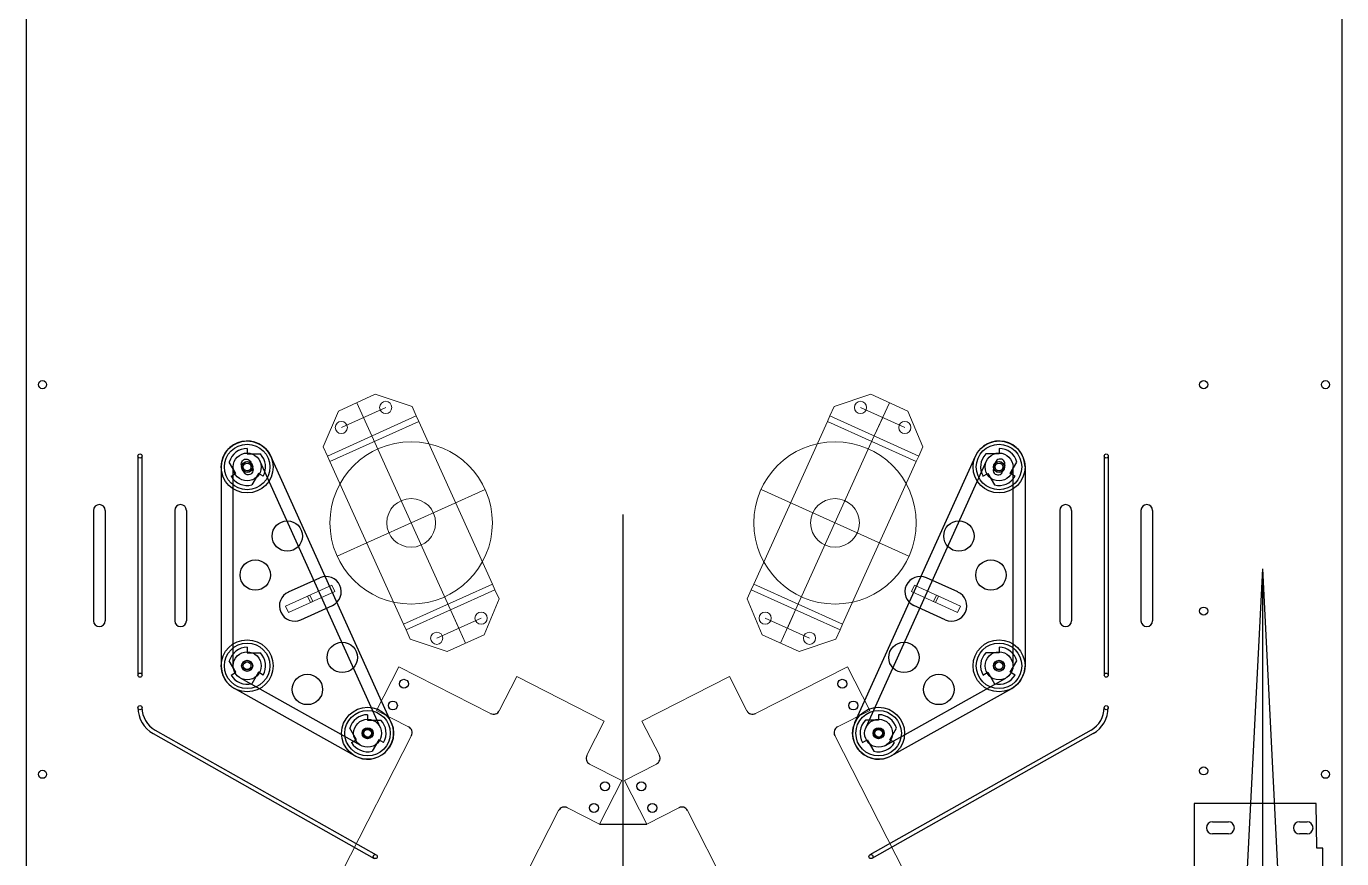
# Model space of a CAD drawing. Extents: x 0 to 20.3, y 0 to 42.
# Drawn here: x 0 to 20.25, y 7.7 to 20.52 of the extents above; entities that cross this region are included whole.
import ezdxf

# ---------------------------------------------------------------- set-up
doc = ezdxf.new("R2010")
doc.units = 0
doc.header["$LTSCALE"] = 5
doc.header["$MEASUREMENT"] = 0
for name, color, linetype in [('Z0_BALLGEOM', 6, 'Continuous'), ('Z0_BOTCOMP', 4, 'Continuous'), ('Z0_CUT500', 4, 'Continuous'), ('Z0_CUTFLUTE', 5, 'Continuous'), ('Z0_PLASTICS', 37, 'Continuous'), ('Z0_RUBBER', 2, 'Continuous'), ('Z0_TOPCOMP', 6, 'Continuous'), ('Z0_WOODOUTLINE', 5, 'Continuous')]:
    doc.layers.add(name, color=color, linetype=linetype)

msp = doc.modelspace()

# ---------------------------------------------------------------- linework, layer by layer
at = {"layer": 'Z0_BALLGEOM', "color": 5, "linetype": 'Continuous', "lineweight": 25}
for p, q in [((9.188, 5.548), (9.188, 13)), ((8.824, 8.233), (9.551, 8.233))]:
    msp.add_line(p, q, dxfattribs=at)
at = {"layer": 'Z0_BOTCOMP', "color": 4, "linetype": 'Continuous', "lineweight": 5}
for p, q in [((4.804, 14.593), (5.373, 14.851)), ((5.373, 14.851), (5.939, 14.661)), ((13.002, 14.851), (12.436, 14.661)), ((13.571, 14.593), (13.002, 14.851)), ((4.572, 14.043), (4.804, 14.593)), ((4.85, 14.34), (5.533, 14.649)), ((5.32, 14.209), (5.088, 14.722)), ((6.004, 14.519), (5.939, 14.661)), ((12.371, 14.519), (12.436, 14.661)), ((13.525, 14.34), (12.842, 14.649)), ((13.055, 14.209), (13.287, 14.722)), ((13.803, 14.043), (13.571, 14.593)), ((4.637, 13.9), (6.004, 14.519)), ((4.675, 13.815), (6.042, 14.433)), ((6.042, 14.433), (4.675, 13.815)), ((5.191, 14.494), (5.32, 14.209)), ((6.004, 14.519), (6.042, 14.433)), ((6.042, 14.433), (7.175, 11.928)), ((12.333, 14.433), (11.2, 11.928)), ((12.371, 14.519), (12.333, 14.433)), ((13.7, 13.815), (12.333, 14.433)), ((12.333, 14.433), (13.7, 13.815)), ((13.738, 13.9), (12.371, 14.519)), ((13.184, 14.494), (13.055, 14.209)), ((5.32, 14.209), (6.531, 11.533)), ((13.055, 14.209), (11.844, 11.533)), ((4.637, 13.9), (4.572, 14.043)), ((13.738, 13.9), (13.803, 14.043)), ((4.675, 13.815), (4.637, 13.9)), ((5.809, 11.309), (4.675, 13.815)), ((12.566, 11.309), (13.7, 13.815)), ((13.7, 13.815), (13.738, 13.9)), ((4.787, 12.356), (7.064, 13.386)), ((13.588, 12.356), (11.311, 13.386)), ((7.175, 11.928), (5.809, 11.309)), ((7.175, 11.928), (5.809, 11.309)), ((5.847, 11.224), (7.214, 11.842)), ((7.214, 11.842), (7.175, 11.928)), ((7.278, 11.7), (7.214, 11.842)), ((11.097, 11.7), (11.161, 11.842)), ((11.161, 11.842), (11.2, 11.928)), ((12.528, 11.224), (11.161, 11.842)), ((11.2, 11.928), (12.566, 11.309)), ((11.2, 11.928), (12.566, 11.309)), ((7.047, 11.149), (7.278, 11.7)), ((11.328, 11.149), (11.097, 11.7)), ((6.318, 11.094), (7.001, 11.403)), ((6.531, 11.533), (6.763, 11.021)), ((6.531, 11.533), (6.659, 11.248)), ((12.057, 11.094), (11.374, 11.403)), ((11.844, 11.533), (11.612, 11.021)), ((11.844, 11.533), (11.716, 11.248)), ((5.809, 11.309), (5.847, 11.224)), ((5.912, 11.082), (5.847, 11.224)), ((6.478, 10.892), (7.047, 11.149)), ((11.897, 10.892), (11.328, 11.149)), ((12.463, 11.082), (12.528, 11.224)), ((12.566, 11.309), (12.528, 11.224)), ((5.912, 11.082), (6.478, 10.892)), ((12.463, 11.082), (11.897, 10.892)), ((5.734, 10.656), (5.391, 9.982)), ((5.734, 10.656), (7.147, 9.935)), ((12.641, 10.656), (11.228, 9.935)), ((12.641, 10.656), (12.984, 9.982)), ((7.55, 10.505), (7.282, 9.979)), ((8.897, 9.819), (7.55, 10.505)), ((9.478, 9.819), (10.825, 10.505)), ((10.825, 10.505), (11.093, 9.979)), ((5.886, 9.73), (5.391, 9.982)), ((12.489, 9.73), (12.984, 9.982)), ((8.629, 9.293), (8.897, 9.819)), ((9.746, 9.293), (9.478, 9.819)), ((4.857, 7.491), (5.929, 9.596)), ((13.518, 7.491), (12.446, 9.596)), ((8.672, 9.158), (9.167, 8.906)), ((9.703, 9.158), (9.208, 8.906)), ((8.824, 8.233), (9.167, 8.906)), ((9.551, 8.233), (9.208, 8.906)), ((7.122, 6.337), (8.195, 8.441)), ((8.824, 8.233), (8.329, 8.485)), ((9.551, 8.233), (10.046, 8.485)), ((11.253, 6.337), (10.18, 8.441))]:
    msp.add_line(p, q, dxfattribs=at)
at = {"layer": 'Z0_BOTCOMP', "color": 4, "linetype": 'Continuous', "lineweight": 25}
for p, q in [((3.4, 14.017), (3.4, 13.932)), ((14.975, 14.017), (14.975, 13.932)), ((3.227, 13.632), (3.125, 13.808)), ((3.4, 13.932), (3.603, 13.932)), ((14.975, 13.932), (14.772, 13.932)), ((15.148, 13.632), (15.25, 13.808)), ((3.153, 13.59), (3.227, 13.632)), ((3.573, 13.632), (3.472, 13.456)), ((3.647, 13.59), (3.573, 13.632)), ((14.728, 13.59), (14.802, 13.632)), ((14.802, 13.632), (14.903, 13.456)), ((15.222, 13.59), (15.148, 13.632)), ((3.4, 10.955), (3.4, 10.87)), ((14.975, 10.955), (14.975, 10.87)), ((3.227, 10.57), (3.125, 10.746)), ((3.4, 10.87), (3.603, 10.87)), ((14.975, 10.87), (14.772, 10.87)), ((15.148, 10.57), (15.25, 10.746)), ((3.153, 10.527), (3.227, 10.57)), ((3.573, 10.57), (3.472, 10.394)), ((3.647, 10.527), (3.573, 10.57)), ((14.728, 10.527), (14.802, 10.57)), ((14.802, 10.57), (14.903, 10.394)), ((15.222, 10.527), (15.148, 10.57)), ((5.254, 9.917), (5.254, 9.832)), ((5.254, 9.832), (5.457, 9.832)), ((13.121, 9.832), (12.918, 9.832)), ((13.121, 9.917), (13.121, 9.832)), ((5.081, 9.532), (4.98, 9.708)), ((5.008, 9.49), (5.081, 9.532)), ((5.428, 9.532), (5.326, 9.356)), ((5.501, 9.49), (5.428, 9.532)), ((12.874, 9.49), (12.947, 9.532)), ((12.947, 9.532), (13.049, 9.356)), ((13.294, 9.532), (13.395, 9.708)), ((13.367, 9.49), (13.294, 9.532)), ((19.858, 8.552), (17.978, 8.552)), ((17.978, 8.552), (17.978, 3.702)), ((19.865, 7.862), (19.858, 8.552)), ((18.168, 8.175), (18.168, 8.175)), ((18.261, 8.267), (18.506, 8.267)), ((18.598, 8.175), (18.598, 8.175)), ((19.508, 8.175), (19.508, 8.175)), ((19.601, 8.267), (19.716, 8.267)), ((19.808, 8.175), (19.808, 8.175)), ((18.506, 8.082), (18.261, 8.082)), ((19.716, 8.082), (19.601, 8.082)), ((19.958, 7.862), (19.865, 7.862)), ((19.958, 3.702), (19.958, 7.862))]:
    msp.add_line(p, q, dxfattribs=at)
at = {"layer": 'Z0_BOTCOMP', "color": 4, "linetype": 'Continuous', "lineweight": 5}
for centre, radius in [((5.533, 14.649), 0.0938), ((12.842, 14.649), 0.0938), ((4.85, 14.34), 0.0938), ((13.525, 14.34), 0.0938), ((5.925, 12.871), 1.25), ((12.45, 12.871), 1.25), ((5.925, 12.871), 0.375), ((12.45, 12.871), 0.375), ((7.001, 11.403), 0.0938), ((11.374, 11.403), 0.0938), ((6.318, 11.094), 0.0938), ((12.057, 11.094), 0.0938)]:
    msp.add_circle(centre, radius, dxfattribs=at)
at = {"layer": 'Z0_BOTCOMP', "color": 4, "linetype": 'Continuous', "lineweight": 25}
for centre, radius in [((3.4, 13.732), 0.085), ((3.4, 13.732), 0.059), ((14.975, 13.732), 0.085), ((14.975, 13.732), 0.059), ((3.4, 10.67), 0.085), ((14.975, 10.67), 0.085), ((3.4, 10.67), 0.059), ((14.975, 10.67), 0.059), ((5.813, 10.393), 0.069), ((12.562, 10.393), 0.069), ((5.643, 10.059), 0.069), ((12.732, 10.059), 0.069), ((5.254, 9.632), 0.085), ((5.254, 9.632), 0.059), ((13.121, 9.632), 0.085), ((13.121, 9.632), 0.059), ((8.908, 8.816), 0.069), ((9.467, 8.816), 0.069), ((8.738, 8.482), 0.069), ((9.637, 8.482), 0.069)]:
    msp.add_circle(centre, radius, dxfattribs=at)
for centre, radius, start, end in [((3.4, 13.732), 0.285, 90, 164.5679), ((14.975, 13.732), 0.285, 15.4321, 90), ((3.4, 13.732), 0.285, -30, 44.5679), ((14.975, 13.732), 0.285, 135.4321, -150), ((3.4, 13.732), 0.285, -150, -75.4321), ((14.975, 13.732), 0.285, -104.5679, -30), ((3.4, 10.67), 0.285, 90, 164.5679), ((14.975, 10.67), 0.285, 15.4321, 90), ((3.4, 10.67), 0.285, -30, 44.5679), ((14.975, 10.67), 0.285, 135.4321, -150), ((3.4, 10.67), 0.285, -150, -75.4321), ((14.975, 10.67), 0.285, -104.5679, -30), ((7.193, 10.025), 0.1, -117, -27), ((11.182, 10.025), 0.1, -153, -63), ((5.254, 9.632), 0.285, 90, 164.5679), ((5.254, 9.632), 0.285, -30, 44.5679), ((5.84, 9.641), 0.1, -27, 63), ((12.535, 9.641), 0.1, 117, -153), ((13.121, 9.632), 0.285, 135.4321, -150), ((13.121, 9.632), 0.285, 15.4321, 90), ((5.254, 9.632), 0.285, -150, -75.4321), ((13.121, 9.632), 0.285, -104.5679, -30), ((8.718, 9.248), 0.1, 153, -117), ((9.657, 9.248), 0.1, -63, 27), ((8.284, 8.396), 0.1, 63, 153), ((10.091, 8.396), 0.1, 27, 117), ((18.261, 8.175), 0.0925, 90, 180), ((18.261, 8.175), 0.0925, 180, -90), ((18.506, 8.175), 0.0925, 0, 90), ((18.506, 8.175), 0.0925, -90, 0), ((19.601, 8.175), 0.0925, 90, 180), ((19.601, 8.175), 0.0925, 180, -90), ((19.716, 8.175), 0.0925, 0, 90), ((19.716, 8.175), 0.0925, -90, 0)]:
    msp.add_arc(centre, radius, start, end, dxfattribs=at)
at = {"layer": 'Z0_CUT500', "color": 5, "linetype": 'Continuous', "lineweight": 25}
for p, q in [((1.035, 13.063), (1.035, 11.363)), ((1.215, 13.063), (1.215, 11.363)), ((2.285, 13.063), (2.285, 11.363)), ((2.465, 13.063), (2.465, 11.363)), ((15.91, 13.063), (15.91, 11.363)), ((16.09, 13.063), (16.09, 11.363)), ((17.16, 13.063), (17.16, 11.363)), ((17.34, 13.063), (17.34, 11.363)), ((4.034, 11.807), (4.518, 12.026)), ((14.341, 11.807), (13.857, 12.026)), ((4.228, 11.38), (4.712, 11.599)), ((14.147, 11.38), (13.663, 11.599))]:
    msp.add_line(p, q, dxfattribs=at)
for centre, radius in [((0.25, 15), 0.0625), ((18.125, 15), 0.0625), ((20, 15), 0.0625), ((3.4, 13.732), 0.0825), ((14.975, 13.732), 0.0825), ((4.018, 12.668), 0.234), ((14.357, 12.668), 0.234), ((3.525, 12.068), 0.234), ((14.85, 12.068), 0.234), ((18.125, 11.513), 0.0625), ((4.864, 10.799), 0.234), ((13.511, 10.799), 0.234), ((3.4, 10.67), 0.0825), ((14.975, 10.67), 0.0825), ((4.327, 10.306), 0.234), ((14.048, 10.306), 0.234), ((5.254, 9.632), 0.0825), ((13.121, 9.632), 0.0825), ((18.125, 9.052), 0.0625), ((0.25, 9), 0.0625), ((20, 9), 0.0625)]:
    msp.add_circle(centre, radius, dxfattribs=at)
for centre, radius, start, end in [((1.125, 13.063), 0.09, 0, 180), ((2.375, 13.063), 0.09, 0, 180), ((16, 13.063), 0.09, 0, 180), ((17.25, 13.063), 0.09, 0, 180), ((4.615, 11.812), 0.234, -65.6633, 114.3367), ((13.76, 11.812), 0.234, 65.6633, -114.3367), ((4.131, 11.593), 0.234, 114.3367, -65.6633), ((14.244, 11.593), 0.234, -114.3367, 65.6633), ((1.125, 11.363), 0.09, 180, 0), ((2.375, 11.363), 0.09, 180, 0), ((16, 11.363), 0.09, 180, 0), ((17.25, 11.363), 0.09, 180, 0)]:
    msp.add_arc(centre, radius, start, end, dxfattribs=at)
at = {"layer": 'Z0_CUTFLUTE', "color": 6, "linetype": 'Continuous', "lineweight": 25}
for p in [(18.629, 4.165), (19.035, 4.165), (19.441, 4.165)]:
    msp.add_line(p, (19.035, 12.165), dxfattribs=at)
at = {"layer": 'Z0_PLASTICS', "color": 34, "linetype": 'Continuous', "lineweight": 25}
for p, q in [((3.455, 13.804), (3.487, 13.709)), ((14.92, 13.804), (14.888, 13.709)), ((3.313, 13.755), (3.345, 13.66)), ((15.062, 13.755), (15.03, 13.66))]:
    msp.add_line(p, q, dxfattribs=at)
at = {"layer": 'Z0_PLASTICS', "color": 37, "linetype": 'Continuous', "lineweight": 25}
for p, q in [((5.619, 9.797), (3.764, 13.897)), ((12.756, 9.797), (14.611, 13.897)), ((3, 13.732), (3, 10.67)), ((15.375, 13.732), (15.375, 10.67)), ((5.059, 9.283), (3.205, 10.321)), ((13.316, 9.283), (15.17, 10.321))]:
    msp.add_line(p, q, dxfattribs=at)
for centre in [(5.254, 9.632), (13.121, 9.632)]:
    msp.add_circle(centre, 0.075, dxfattribs=at)
for centre, start, end in [((3.4, 13.732), 24.3367, -180), ((14.975, 13.732), 0, 155.6633), ((3.4, 10.67), 180, -119.2286), ((14.975, 10.67), -60.7714, 0), ((5.254, 9.632), -119.2286, 24.3367), ((13.121, 9.632), 155.6633, -60.7714)]:
    msp.add_arc(centre, 0.4, start, end, dxfattribs=at)
at = {"layer": 'Z0_PLASTICS', "color": 34, "linetype": 'Continuous', "lineweight": 25, "extrusion": (0, 0, -1)}
for centre, major_axis, start_param, end_param in [((3.384, 13.779), (-0.0245, 0.0709), 4.712389, 7.853982), ((3.416, 13.685), (0.0709, 0.0245), 0, 3.141593)]:
    msp.add_ellipse(centre, major_axis=major_axis, ratio=1, start_param=start_param, end_param=end_param, dxfattribs=at)
at = {"layer": 'Z0_PLASTICS', "color": 34, "linetype": 'Continuous', "lineweight": 25}
for centre, major_axis, start_param, end_param in [((14.991, 13.779), (0.0245, 0.0709), 4.712389, 7.853982), ((14.959, 13.685), (-0.0709, 0.0245), 0, 3.141593)]:
    msp.add_ellipse(centre, major_axis=major_axis, ratio=1, start_param=start_param, end_param=end_param, dxfattribs=at)
at = {"layer": 'Z0_RUBBER', "color": 2, "linetype": 'Continuous', "lineweight": 25}
for p, q in [((3.596, 13.821), (5.45, 9.721)), ((5.619, 9.797), (3.764, 13.897)), ((12.756, 9.797), (14.611, 13.897)), ((14.779, 13.821), (12.925, 9.721)), ((3, 13.732), (3, 10.67)), ((3.185, 10.67), (3.185, 13.732)), ((15.19, 10.67), (15.19, 13.732)), ((15.375, 13.732), (15.375, 10.67)), ((5.149, 9.444), (3.295, 10.482)), ((13.226, 9.444), (15.08, 10.482)), ((5.059, 9.283), (3.205, 10.321)), ((13.316, 9.283), (15.17, 10.321))]:
    msp.add_line(p, q, dxfattribs=at)
for centre, radius in [((3.4, 13.732), 0.4), ((14.975, 13.732), 0.4), ((3.4, 13.732), 0.215), ((14.975, 13.732), 0.215), ((3.4, 10.67), 0.4), ((14.975, 10.67), 0.4), ((3.4, 10.67), 0.215), ((14.975, 10.67), 0.215), ((5.254, 9.632), 0.4), ((13.121, 9.632), 0.4), ((5.254, 9.632), 0.215), ((13.121, 9.632), 0.215)]:
    msp.add_circle(centre, radius, dxfattribs=at)
at = {"layer": 'Z0_TOPCOMP', "color": 6, "linetype": 'Continuous', "lineweight": 25}
for p, q in [((1.719, 13.901), (1.719, 10.526)), ((1.781, 13.901), (1.781, 10.526)), ((16.594, 13.901), (16.594, 10.526)), ((16.656, 13.901), (16.656, 10.526)), ((1.952, 9.626), (5.356, 7.705)), ((1.983, 9.68), (5.387, 7.759)), ((16.392, 9.68), (12.988, 7.759)), ((16.423, 9.626), (13.019, 7.705))]:
    msp.add_line(p, q, dxfattribs=at)
at = {"layer": 'Z0_TOPCOMP', "color": 6, "linetype": 'Continuous', "lineweight": 5}
for p, q in [((4.365, 11.759), (3.992, 11.59)), ((4.704, 11.912), (4.331, 11.744)), ((4.41, 11.66), (4.365, 11.759)), ((4.376, 11.644), (4.749, 11.813)), ((4.749, 11.813), (4.704, 11.912)), ((13.626, 11.813), (13.671, 11.912)), ((13.999, 11.644), (13.626, 11.813)), ((13.671, 11.912), (14.044, 11.744)), ((13.965, 11.66), (14.01, 11.759)), ((14.01, 11.759), (14.383, 11.59)), ((3.992, 11.59), (4.037, 11.491)), ((4.037, 11.491), (4.41, 11.66)), ((4.331, 11.744), (4.376, 11.644)), ((14.338, 11.491), (13.965, 11.66)), ((14.044, 11.744), (13.999, 11.644)), ((14.383, 11.59), (14.338, 11.491))]:
    msp.add_line(p, q, dxfattribs=at)
at = {"layer": 'Z0_TOPCOMP', "color": 6, "linetype": 'Continuous', "lineweight": 25}
for centre, radius in [((3.4, 13.732), 0.35), ((14.975, 13.732), 0.35), ((1.75, 13.901), 0.0312), ((16.625, 13.901), 0.0312), ((3.4, 10.67), 0.35), ((14.975, 10.67), 0.35), ((1.75, 10.526), 0.0312), ((16.625, 10.526), 0.0312), ((1.75, 10.026), 0.0312), ((5.254, 9.632), 0.35), ((13.121, 9.632), 0.35), ((16.625, 10.026), 0.0312), ((5.372, 7.732), 0.0312), ((13.003, 7.732), 0.0312)]:
    msp.add_circle(centre, radius, dxfattribs=at)
for centre, radius, start, end in [((2.178, 10.026), 0.459, 180, -119.4385), ((2.178, 10.026), 0.397, 180, -119.4385), ((16.197, 10.026), 0.397, -60.5615, 0), ((16.197, 10.026), 0.459, -60.5615, 0)]:
    msp.add_arc(centre, radius, start, end, dxfattribs=at)
at = {"layer": 'Z0_WOODOUTLINE', "color": 5, "linetype": 'Continuous', "lineweight": 25}
for p, q in [((0, 42), (0, 3.602)), ((20.25, 42), (20.25, 4.165))]:
    msp.add_line(p, q, dxfattribs=at)

doc.saveas('drawing.dxf')
